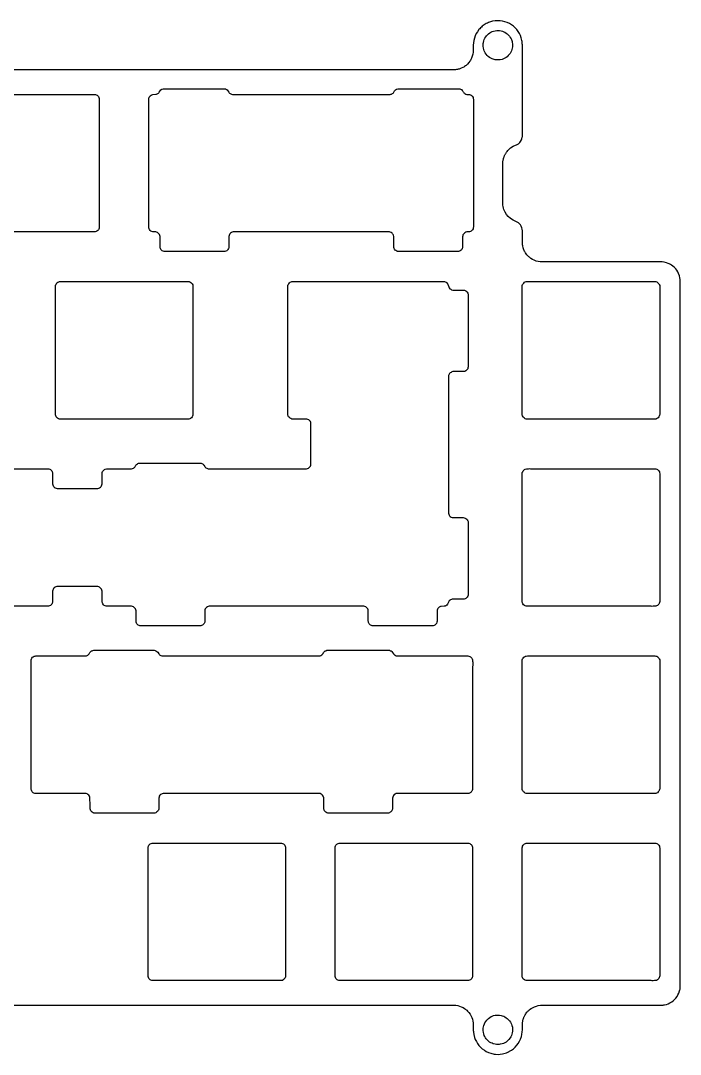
# Model space of a CAD drawing. Extents: x 6 to 353, y 2 to 332.
# Drawn here: x 242.6 to 309.8, y 2.5 to 107.7 of the extents above; entities that cross this region are included whole.
import ezdxf

# ---------------------------------------------------------------- set-up
doc = ezdxf.new("R2010")
doc.units = 0
doc.layers.get('0').update_dxf_attribs({"linetype": 'CONTINUOUS'})

msp = doc.modelspace()

# ---------------------------------------------------------------- linework, layer by layer
for p, q in [((290.48, 107.59), (290.26, 107.51)), ((290.69, 107.64), (290.48, 107.59)), ((290.96, 107.69), (290.69, 107.64)), ((291.22, 107.7), (290.96, 107.69)), ((291.45, 107.69), (291.22, 107.7)), ((291.71, 107.65), (291.45, 107.69)), ((291.94, 107.59), (291.71, 107.65)), ((292.18, 107.51), (291.94, 107.59)), ((292.4, 107.4), (292.18, 107.51)), ((289.01, 106.38), (288.91, 106.15)), ((289.14, 106.58), (289.01, 106.38)), ((289.29, 106.79), (289.14, 106.58)), ((289.83, 107.28), (289.63, 107.13)), ((290.06, 106.15), (290.17, 106.27)), ((290.17, 106.27), (290.27, 106.36)), ((290.27, 106.36), (290.39, 106.45)), ((290.39, 106.45), (290.51, 106.52)), ((290.51, 106.52), (290.65, 106.59)), ((290.65, 106.59), (290.79, 106.64)), ((290.79, 106.64), (290.93, 106.67)), ((290.93, 106.67), (291.11, 106.69)), ((291.11, 106.69), (291.24, 106.7)), ((291.24, 106.7), (291.38, 106.69)), ((291.38, 106.69), (291.56, 106.66)), ((291.56, 106.66), (291.69, 106.62)), ((291.69, 106.62), (291.84, 106.56)), ((291.84, 106.56), (291.93, 106.52)), ((291.93, 106.52), (292.06, 106.44)), ((292.06, 106.44), (292.18, 106.35)), ((292.18, 106.35), (292.3, 106.24)), ((292.99, 106.97), (292.81, 107.13)), ((293.15, 106.79), (292.99, 106.97)), ((293.3, 106.59), (293.15, 106.79)), ((293.42, 106.38), (293.3, 106.59)), ((293.52, 106.18), (293.42, 106.38)), ((288.77, 105.68), (288.73, 105.44)), ((288.83, 105.92), (288.77, 105.68)), ((288.91, 106.15), (288.83, 105.92)), ((289.72, 105.2), (289.73, 105.36)), ((289.73, 105.09), (289.72, 105.2)), ((289.73, 105.36), (289.75, 105.49)), ((289.75, 105.49), (289.79, 105.65)), ((289.79, 105.65), (289.84, 105.78)), ((289.84, 105.78), (289.9, 105.91)), ((289.9, 105.91), (289.98, 106.04)), ((289.98, 106.04), (290.06, 106.15)), ((292.3, 106.24), (292.39, 106.14)), ((292.39, 106.14), (292.49, 105.99)), ((292.49, 105.99), (292.57, 105.85)), ((292.57, 105.85), (292.61, 105.77)), ((292.61, 105.77), (292.67, 105.58)), ((292.67, 105.58), (292.69, 105.49)), ((292.69, 105.49), (292.71, 105.35)), ((292.71, 105.35), (292.72, 105.2)), ((292.72, 105.2), (292.71, 105.05)), ((293.61, 105.94), (293.52, 106.18)), ((293.67, 105.69), (293.61, 105.94)), ((288.68, 104.3), (288.62, 104.08)), ((288.71, 104.5), (288.68, 104.3)), ((289.75, 104.91), (289.73, 105.09)), ((289.78, 104.77), (289.75, 104.91)), ((289.83, 104.64), (289.78, 104.77)), ((289.89, 104.5), (289.83, 104.64)), ((289.94, 104.42), (289.89, 104.5)), ((290.03, 104.28), (289.94, 104.42)), ((290.14, 104.17), (290.03, 104.28)), ((290.25, 104.06), (290.14, 104.17)), ((292.38, 104.25), (292.28, 104.14)), ((292.47, 104.37), (292.38, 104.25)), ((292.54, 104.48), (292.47, 104.37)), ((292.61, 104.63), (292.54, 104.48)), ((292.66, 104.76), (292.61, 104.63)), ((292.69, 104.91), (292.66, 104.76)), ((292.71, 105.05), (292.69, 104.91)), ((288.13, 103.29), (287.99, 103.15)), ((288.27, 103.43), (288.13, 103.29)), ((288.38, 103.58), (288.27, 103.43)), ((288.62, 104.08), (288.55, 103.9)), ((290.38, 103.96), (290.25, 104.06)), ((290.51, 103.88), (290.38, 103.96)), ((290.64, 103.82), (290.51, 103.88)), ((290.75, 103.78), (290.64, 103.82)), ((290.93, 103.73), (290.75, 103.78)), ((291.11, 103.71), (290.93, 103.73)), ((291.18, 103.7), (291.11, 103.71)), ((291.36, 103.71), (291.18, 103.7)), ((291.47, 103.72), (291.36, 103.71)), ((291.65, 103.76), (291.47, 103.72)), ((291.79, 103.81), (291.65, 103.76)), ((291.92, 103.87), (291.79, 103.81)), ((292.05, 103.95), (291.92, 103.87)), ((292.16, 104.03), (292.05, 103.95)), ((292.28, 104.14), (292.16, 104.03)), ((287.48, 102.85), (287.28, 102.78)), ((287.66, 102.93), (287.48, 102.85)), ((250.13, 100.2), (250.24, 100.19)), ((250.24, 100.19), (250.33, 100.16)), ((250.33, 100.16), (250.41, 100.11)), ((250.41, 100.11), (250.48, 100.05)), ((250.48, 100.05), (250.55, 99.98)), ((250.55, 99.98), (250.59, 99.89)), ((255.72, 99.9), (255.77, 99.98)), ((255.77, 99.98), (255.83, 100.06)), ((255.83, 100.06), (255.91, 100.12)), ((255.91, 100.12), (255.99, 100.16)), ((255.99, 100.16), (256.09, 100.19)), ((256.09, 100.19), (256.41, 100.21)), ((256.41, 100.21), (256.47, 100.22)), ((256.47, 100.22), (256.54, 100.25)), ((256.54, 100.25), (256.6, 100.28)), ((256.6, 100.28), (256.67, 100.33)), ((256.67, 100.33), (256.71, 100.37)), ((256.71, 100.37), (256.75, 100.43)), ((256.75, 100.43), (256.83, 100.57)), ((256.83, 100.57), (256.91, 100.65)), ((256.92, 100.66), (257.02, 100.72)), ((257.02, 100.72), (257.13, 100.76)), ((257.13, 100.76), (257.24, 100.78)), ((257.24, 100.78), (263.38, 100.77)), ((263.38, 100.77), (263.48, 100.75)), ((263.48, 100.75), (263.59, 100.7)), ((263.59, 100.7), (263.66, 100.65)), ((263.66, 100.65), (263.74, 100.56)), ((263.74, 100.56), (263.82, 100.42)), ((263.82, 100.42), (263.87, 100.36)), ((263.87, 100.36), (263.91, 100.32)), ((263.91, 100.32), (263.97, 100.28)), ((263.97, 100.28), (264.04, 100.24)), ((264.04, 100.24), (264.11, 100.22)), ((264.11, 100.22), (264.2, 100.2)), ((280.31, 100.21), (280.38, 100.23)), ((280.38, 100.23), (280.43, 100.24)), ((280.43, 100.24), (280.49, 100.28)), ((280.49, 100.28), (280.56, 100.33)), ((280.56, 100.33), (280.6, 100.37)), ((280.6, 100.37), (280.64, 100.43)), ((280.64, 100.43), (280.71, 100.55)), ((280.71, 100.55), (280.8, 100.65)), ((280.8, 100.65), (280.9, 100.72)), ((280.9, 100.72), (281.02, 100.76)), ((281.02, 100.76), (281.13, 100.78)), ((281.13, 100.78), (287.23, 100.78)), ((287.23, 100.78), (287.34, 100.76)), ((287.34, 100.76), (287.43, 100.73)), ((287.43, 100.73), (287.51, 100.68)), ((287.51, 100.68), (287.6, 100.6)), ((287.71, 100.43), (287.76, 100.37)), ((287.76, 100.37), (287.82, 100.31)), ((287.82, 100.31), (287.87, 100.28)), ((287.87, 100.28), (287.95, 100.23)), ((287.95, 100.23), (288.06, 100.2)), ((288.06, 100.2), (288.32, 100.19)), ((288.32, 100.19), (288.43, 100.16)), ((288.43, 100.16), (288.51, 100.11)), ((288.51, 100.11), (288.59, 100.05)), ((288.59, 100.05), (288.65, 99.98)), ((288.65, 99.98), (288.69, 99.89)), ((250.59, 99.89), (250.62, 99.79)), ((250.62, 99.79), (250.63, 99.7)), ((250.63, 99.7), (250.63, 86.68)), ((255.68, 99.7), (255.7, 99.82)), ((255.68, 86.7), (255.68, 99.7)), ((255.7, 99.82), (255.72, 99.9)), ((288.69, 99.89), (288.72, 99.79)), ((288.72, 99.79), (288.73, 99.7)), ((288.73, 99.7), (288.73, 86.68)), ((293.67, 95.68), (293.71, 95.83)), ((292.3, 94.56), (292.51, 94.75)), ((292.51, 94.75), (292.79, 94.92)), ((292.79, 94.92), (293.19, 95.1)), ((293.19, 95.1), (293.33, 95.18)), ((293.33, 95.18), (293.45, 95.29)), ((293.45, 95.29), (293.54, 95.41)), ((293.54, 95.41), (293.63, 95.56)), ((293.63, 95.56), (293.67, 95.68)), ((291.96, 88.22), (291.89, 88.35)), ((292.1, 87.98), (291.96, 88.22)), ((292.28, 87.76), (292.1, 87.98)), ((292.51, 87.56), (292.28, 87.76)), ((292.77, 87.39), (292.51, 87.56)), ((293.18, 87.21), (292.77, 87.39)), ((250.4, 86.28), (250.32, 86.24)), ((250.48, 86.35), (250.4, 86.28)), ((250.55, 86.42), (250.48, 86.35)), ((250.58, 86.49), (250.55, 86.42)), ((250.62, 86.59), (250.58, 86.49)), ((250.63, 86.68), (250.62, 86.59)), ((255.69, 86.61), (255.68, 86.7)), ((255.72, 86.51), (255.69, 86.61)), ((255.75, 86.45), (255.72, 86.51)), ((255.82, 86.35), (255.75, 86.45)), ((255.9, 86.29), (255.82, 86.35)), ((255.99, 86.24), (255.9, 86.29)), ((288.5, 86.28), (288.42, 86.24)), ((288.57, 86.33), (288.5, 86.28)), ((288.63, 86.4), (288.57, 86.33)), ((288.69, 86.5), (288.63, 86.4)), ((288.72, 86.6), (288.69, 86.5)), ((288.73, 86.68), (288.72, 86.6)), ((293.32, 87.12), (293.18, 87.21)), ((293.44, 87.02), (293.32, 87.12)), ((293.52, 86.92), (293.44, 87.02)), ((293.61, 86.77), (293.52, 86.92)), ((293.67, 86.63), (293.61, 86.77)), ((293.71, 86.47), (293.67, 86.63)), ((250.12, 86.2), (237.1, 86.2)), ((250.22, 86.21), (250.12, 86.2)), ((250.32, 86.24), (250.22, 86.21)), ((256.08, 86.21), (255.99, 86.24)), ((256.18, 86.2), (256.08, 86.21)), ((256.38, 86.2), (256.18, 86.2)), ((256.47, 86.18), (256.38, 86.2)), ((256.56, 86.14), (256.47, 86.18)), ((256.65, 86.09), (256.56, 86.14)), ((256.71, 86.02), (256.65, 86.09)), ((256.76, 85.95), (256.71, 86.02)), ((256.81, 85.84), (256.76, 85.95)), ((256.83, 85.75), (256.81, 85.84)), ((256.83, 84.7), (256.83, 85.75)), ((263.85, 85.84), (263.83, 85.73)), ((263.83, 85.73), (263.83, 84.69)), ((263.89, 85.93), (263.85, 85.84)), ((263.94, 86.01), (263.89, 85.93)), ((264.01, 86.09), (263.94, 86.01)), ((264.09, 86.14), (264.01, 86.09)), ((264.17, 86.17), (264.09, 86.14)), ((264.28, 86.2), (264.17, 86.17)), ((280.18, 86.2), (264.28, 86.2)), ((280.26, 86.18), (280.18, 86.2)), ((280.36, 86.14), (280.26, 86.18)), ((280.45, 86.09), (280.36, 86.14)), ((280.51, 86.02), (280.45, 86.09)), ((280.56, 85.95), (280.51, 86.02)), ((280.6, 85.86), (280.56, 85.95)), ((280.63, 85.75), (280.6, 85.86)), ((287.64, 85.8), (287.63, 85.69)), ((287.63, 85.69), (287.63, 84.69)), ((287.67, 85.89), (287.64, 85.8)), ((287.71, 85.97), (287.67, 85.89)), ((287.78, 86.05), (287.71, 85.97)), ((287.85, 86.12), (287.78, 86.05)), ((287.96, 86.17), (287.85, 86.12)), ((288.07, 86.2), (287.96, 86.17)), ((288.32, 86.21), (288.07, 86.2)), ((288.42, 86.24), (288.32, 86.21)), ((256.85, 84.58), (256.83, 84.7)), ((256.87, 84.51), (256.85, 84.58)), ((256.91, 84.42), (256.87, 84.51)), ((256.96, 84.36), (256.91, 84.42)), ((257.05, 84.29), (256.96, 84.36)), ((257.14, 84.24), (257.05, 84.29)), ((257.23, 84.21), (257.14, 84.24)), ((257.33, 84.2), (257.23, 84.21)), ((263.52, 84.24), (263.42, 84.21)), ((263.61, 84.28), (263.52, 84.24)), ((263.68, 84.35), (263.61, 84.28)), ((263.74, 84.42), (263.68, 84.35)), ((263.79, 84.51), (263.74, 84.42)), ((263.82, 84.59), (263.79, 84.51)), ((263.83, 84.69), (263.82, 84.59)), ((280.67, 84.51), (280.64, 84.63)), ((280.7, 84.45), (280.67, 84.51)), ((280.76, 84.36), (280.7, 84.45)), ((280.83, 84.3), (280.76, 84.36)), ((280.93, 84.24), (280.83, 84.3)), ((281.01, 84.22), (280.93, 84.24)), ((281.13, 84.2), (281.01, 84.22)), ((287.31, 84.23), (287.22, 84.21)), ((287.4, 84.28), (287.31, 84.23)), ((287.48, 84.34), (287.4, 84.28)), ((287.54, 84.42), (287.48, 84.34)), ((287.59, 84.51), (287.54, 84.42)), ((287.62, 84.59), (287.59, 84.51)), ((287.63, 84.69), (287.62, 84.59)), ((293.81, 84.57), (293.76, 84.78)), ((293.87, 84.39), (293.81, 84.57)), ((294.17, 83.88), (294.04, 84.07)), ((294.3, 83.74), (294.17, 83.88)), ((294.75, 83.4), (294.58, 83.51)), ((294.93, 83.32), (294.75, 83.4)), ((295.12, 83.24), (294.93, 83.32)), ((295.33, 83.19), (295.12, 83.24)), ((295.52, 83.16), (295.33, 83.19)), ((308.17, 83.12), (307.95, 83.14)), ((308.38, 83.07), (308.17, 83.12)), ((308.57, 83), (308.38, 83.07)), ((309.05, 82.71), (308.89, 82.83)), ((309.21, 82.57), (309.05, 82.71)), ((309.33, 82.44), (309.21, 82.57)), ((309.44, 82.3), (309.33, 82.44)), ((309.54, 82.13), (309.44, 82.3)), ((309.63, 81.96), (309.54, 82.13)), ((246.27, 80.93), (246.33, 81.01)), ((246.33, 81.01), (246.42, 81.08)), ((246.42, 81.08), (246.51, 81.12)), ((246.51, 81.12), (246.59, 81.14)), ((259.69, 81.15), (259.78, 81.14)), ((259.78, 81.14), (259.87, 81.11)), ((259.87, 81.11), (259.96, 81.06)), ((259.96, 81.06), (260.04, 80.99)), ((269.93, 80.93), (269.99, 81.01)), ((269.99, 81.01), (270.07, 81.07)), ((270.07, 81.07), (270.17, 81.12)), ((270.17, 81.12), (270.25, 81.14)), ((285.72, 81.15), (285.79, 81.14)), ((285.79, 81.14), (285.87, 81.12)), ((285.87, 81.12), (285.95, 81.08)), ((285.95, 81.08), (286.03, 81.02)), ((286.03, 81.02), (286.1, 80.93)), ((293.85, 81), (293.93, 81.07)), ((293.93, 81.07), (294.01, 81.11)), ((294.01, 81.11), (294.11, 81.14)), ((307.21, 81.15), (307.3, 81.14)), ((307.3, 81.14), (307.4, 81.11)), ((307.4, 81.11), (307.49, 81.06)), ((307.49, 81.06), (307.56, 81)), ((309.71, 81.74), (309.63, 81.96)), ((309.76, 81.54), (309.71, 81.74)), ((309.79, 81.35), (309.76, 81.54)), ((246.18, 80.65), (246.19, 80.75)), ((246.19, 80.75), (246.22, 80.84)), ((246.22, 80.84), (246.27, 80.93)), ((260.04, 80.99), (260.1, 80.92)), ((260.1, 80.92), (260.15, 80.82)), ((260.15, 80.82), (260.17, 80.74)), ((269.84, 80.65), (269.85, 80.75)), ((269.85, 80.75), (269.88, 80.84)), ((269.88, 80.84), (269.93, 80.93)), ((286.1, 80.93), (286.14, 80.88)), ((286.14, 80.88), (286.17, 80.79)), ((286.17, 80.79), (286.22, 80.61)), ((286.22, 80.61), (286.27, 80.51)), ((286.27, 80.51), (286.34, 80.42)), ((286.34, 80.42), (286.42, 80.36)), ((286.42, 80.36), (286.51, 80.31)), ((286.51, 80.31), (286.63, 80.28)), ((286.63, 80.28), (287.69, 80.28)), ((287.69, 80.28), (287.81, 80.27)), ((287.81, 80.27), (287.89, 80.24)), ((287.89, 80.24), (287.97, 80.2)), ((287.97, 80.2), (288.05, 80.13)), ((288.05, 80.13), (288.11, 80.06)), ((288.11, 80.06), (288.16, 79.97)), ((288.16, 79.97), (288.19, 79.87)), ((293.7, 80.65), (293.71, 80.75)), ((293.71, 80.75), (293.74, 80.84)), ((293.74, 80.84), (293.79, 80.93)), ((293.79, 80.93), (293.85, 81)), ((307.56, 81), (307.62, 80.92)), ((307.62, 80.92), (307.66, 80.84)), ((307.66, 80.84), (307.7, 80.74)), ((288.19, 79.87), (288.19, 79.78)), ((288.19, 79.78), (288.19, 72.48)), ((286.21, 71.6), (286.19, 71.48)), ((286.25, 71.71), (286.21, 71.6)), ((286.29, 71.78), (286.25, 71.71)), ((286.37, 71.86), (286.29, 71.78)), ((286.45, 71.91), (286.37, 71.86)), ((286.55, 71.96), (286.45, 71.91)), ((286.64, 71.98), (286.55, 71.96)), ((287.86, 72.01), (287.78, 71.99)), ((287.97, 72.06), (287.86, 72.01)), ((288.04, 72.12), (287.97, 72.06)), ((288.1, 72.19), (288.04, 72.12)), ((288.15, 72.28), (288.1, 72.19)), ((288.18, 72.38), (288.15, 72.28)), ((288.19, 72.48), (288.18, 72.38)), ((286.19, 71.48), (286.2, 57.57)), ((246.22, 67.47), (246.19, 67.57)), ((246.26, 67.38), (246.22, 67.47)), ((246.32, 67.3), (246.26, 67.38)), ((260.09, 67.37), (260.02, 67.29)), ((260.13, 67.44), (260.09, 67.37)), ((260.17, 67.55), (260.13, 67.44)), ((260.18, 67.63), (260.17, 67.55)), ((269.88, 67.47), (269.85, 67.56)), ((269.92, 67.38), (269.88, 67.47)), ((269.99, 67.3), (269.92, 67.38)), ((293.74, 67.47), (293.71, 67.57)), ((293.79, 67.37), (293.74, 67.47)), ((293.84, 67.31), (293.79, 67.37)), ((307.61, 67.37), (307.55, 67.29)), ((307.66, 67.44), (307.61, 67.37)), ((307.69, 67.55), (307.66, 67.44)), ((307.7, 67.63), (307.69, 67.55)), ((246.38, 67.25), (246.32, 67.3)), ((246.49, 67.19), (246.38, 67.25)), ((246.58, 67.16), (246.49, 67.19)), ((246.68, 67.15), (246.58, 67.16)), ((259.87, 67.19), (259.77, 67.16)), ((259.94, 67.22), (259.87, 67.19)), ((260.02, 67.29), (259.94, 67.22)), ((270.06, 67.24), (269.99, 67.3)), ((270.13, 67.2), (270.06, 67.24)), ((270.23, 67.16), (270.13, 67.2)), ((270.34, 67.15), (270.23, 67.16)), ((271.69, 67.15), (270.34, 67.15)), ((271.78, 67.14), (271.69, 67.15)), ((271.88, 67.11), (271.78, 67.14)), ((271.99, 67.06), (271.88, 67.11)), ((272.07, 66.98), (271.99, 67.06)), ((272.14, 66.89), (272.07, 66.98)), ((272.17, 66.79), (272.14, 66.89)), ((272.19, 66.7), (272.17, 66.79)), ((272.19, 62.56), (272.19, 66.7)), ((293.92, 67.24), (293.84, 67.31)), ((294, 67.19), (293.92, 67.24)), ((294.1, 67.16), (294, 67.19)), ((294.19, 67.15), (294.1, 67.16)), ((307.37, 67.18), (307.29, 67.16)), ((307.47, 67.23), (307.37, 67.18)), ((307.55, 67.29), (307.47, 67.23)), ((245.39, 62.1), (245.5, 62.08)), ((245.5, 62.08), (245.59, 62.05)), ((251.25, 62.06), (251.36, 62.09)), ((251.36, 62.09), (251.43, 62.1)), ((251.43, 62.1), (253.92, 62.1)), ((253.92, 62.1), (254.02, 62.12)), ((254.02, 62.12), (254.11, 62.16)), ((254.11, 62.16), (254.16, 62.19)), ((254.16, 62.19), (254.21, 62.22)), ((254.21, 62.22), (254.26, 62.27)), ((254.26, 62.27), (254.3, 62.33)), ((254.3, 62.33), (254.37, 62.45)), ((254.37, 62.45), (254.44, 62.54)), ((254.44, 62.54), (254.52, 62.6)), ((254.52, 62.6), (254.58, 62.63)), ((254.58, 62.63), (254.64, 62.66)), ((254.64, 62.66), (254.74, 62.67)), ((254.74, 62.67), (260.93, 62.67)), ((260.93, 62.67), (261.02, 62.66)), ((261.02, 62.66), (261.09, 62.63)), ((261.09, 62.63), (261.15, 62.6)), ((261.15, 62.6), (261.21, 62.55)), ((261.21, 62.55), (261.26, 62.5)), ((261.26, 62.5), (261.3, 62.45)), ((261.3, 62.45), (261.38, 62.31)), ((261.38, 62.31), (261.43, 62.25)), ((261.43, 62.25), (261.49, 62.2)), ((261.49, 62.2), (261.59, 62.14)), ((261.59, 62.14), (261.65, 62.12)), ((261.65, 62.12), (261.74, 62.1)), ((261.74, 62.1), (271.75, 62.1)), ((271.75, 62.1), (271.84, 62.12)), ((271.84, 62.12), (271.94, 62.17)), ((271.94, 62.17), (272.02, 62.22)), ((272.02, 62.22), (272.08, 62.29)), ((272.08, 62.29), (272.14, 62.36)), ((272.14, 62.36), (272.17, 62.46)), ((272.17, 62.46), (272.19, 62.56)), ((294.01, 62.06), (294.13, 62.09)), ((307.21, 62.1), (307.3, 62.09)), ((307.3, 62.09), (307.41, 62.05)), ((245.59, 62.05), (245.66, 62.01)), ((245.66, 62.01), (245.73, 61.95)), ((245.73, 61.95), (245.8, 61.87)), ((245.8, 61.87), (245.85, 61.77)), ((245.85, 61.77), (245.87, 61.7)), ((250.93, 61.64), (250.94, 61.7)), ((250.93, 60.56), (250.93, 61.64)), ((250.94, 61.7), (250.98, 61.81)), ((250.98, 61.81), (251.03, 61.9)), ((251.03, 61.9), (251.1, 61.97)), ((251.1, 61.97), (251.16, 62.02)), ((251.16, 62.02), (251.25, 62.06)), ((293.7, 61.6), (293.71, 61.7)), ((293.7, 48.6), (293.7, 61.6)), ((293.71, 61.7), (293.75, 61.8)), ((293.75, 61.8), (293.79, 61.88)), ((293.79, 61.88), (293.87, 61.97)), ((293.87, 61.97), (293.93, 62.02)), ((293.93, 62.02), (294.01, 62.06)), ((307.41, 62.05), (307.49, 62.01)), ((307.49, 62.01), (307.56, 61.95)), ((307.56, 61.95), (307.62, 61.87)), ((307.62, 61.87), (307.67, 61.77)), ((307.67, 61.77), (307.69, 61.7)), ((307.69, 61.7), (307.7, 61.59)), ((307.7, 61.59), (307.7, 48.58)), ((245.88, 60.55), (245.9, 60.45)), ((245.9, 60.45), (245.94, 60.36)), ((245.94, 60.36), (246, 60.28)), ((246, 60.28), (246.06, 60.21)), ((246.06, 60.21), (246.14, 60.16)), ((246.14, 60.16), (246.24, 60.12)), ((246.24, 60.12), (246.34, 60.1)), ((246.34, 60.1), (250.48, 60.1)), ((250.48, 60.1), (250.58, 60.12)), ((250.58, 60.12), (250.67, 60.16)), ((250.67, 60.16), (250.75, 60.22)), ((250.75, 60.22), (250.82, 60.28)), ((250.82, 60.28), (250.87, 60.37)), ((250.87, 60.37), (250.91, 60.46)), ((250.91, 60.46), (250.93, 60.56)), ((286.2, 57.57), (286.22, 57.48)), ((286.22, 57.48), (286.25, 57.38)), ((286.25, 57.38), (286.31, 57.3)), ((286.31, 57.3), (286.38, 57.23)), ((286.38, 57.23), (286.46, 57.18)), ((286.46, 57.18), (286.56, 57.14)), ((286.56, 57.14), (286.69, 57.12)), ((286.69, 57.12), (287.69, 57.12)), ((287.69, 57.12), (287.8, 57.11)), ((287.8, 57.11), (287.89, 57.08)), ((287.89, 57.08), (287.97, 57.04)), ((287.97, 57.04), (288.06, 56.96)), ((288.06, 56.96), (288.11, 56.9)), ((288.11, 56.9), (288.16, 56.8)), ((288.16, 56.8), (288.19, 56.72)), ((245.9, 49.74), (245.88, 49.65)), ((245.88, 49.65), (245.88, 48.58)), ((245.93, 49.82), (245.9, 49.74)), ((245.98, 49.9), (245.93, 49.82)), ((246.06, 49.98), (245.98, 49.9)), ((246.15, 50.04), (246.06, 49.98)), ((246.23, 50.08), (246.15, 50.04)), ((246.33, 50.1), (246.23, 50.08)), ((250.48, 50.1), (246.33, 50.1)), ((250.58, 50.08), (250.48, 50.1)), ((250.65, 50.05), (250.58, 50.08)), ((250.74, 49.99), (250.65, 50.05)), ((250.81, 49.92), (250.74, 49.99)), ((250.87, 49.84), (250.81, 49.92)), ((250.91, 49.74), (250.87, 49.84)), ((250.93, 49.65), (250.91, 49.74)), ((250.93, 48.6), (250.93, 49.65)), ((245.84, 48.41), (245.79, 48.31)), ((245.87, 48.49), (245.84, 48.41)), ((245.88, 48.58), (245.87, 48.49)), ((250.94, 48.51), (250.93, 48.6)), ((250.96, 48.44), (250.94, 48.51)), ((251.01, 48.34), (250.96, 48.44)), ((286.2, 48.53), (286.14, 48.38)), ((286.24, 48.6), (286.2, 48.53)), ((286.28, 48.65), (286.24, 48.6)), ((286.35, 48.72), (286.28, 48.65)), ((286.41, 48.76), (286.35, 48.72)), ((286.49, 48.79), (286.41, 48.76)), ((286.57, 48.81), (286.49, 48.79)), ((287.88, 48.86), (287.78, 48.83)), ((287.97, 48.9), (287.88, 48.86)), ((288.04, 48.96), (287.97, 48.9)), ((288.1, 49.03), (288.04, 48.96)), ((288.16, 49.13), (288.1, 49.03)), ((288.19, 49.22), (288.16, 49.13)), ((288.19, 49.32), (288.19, 49.22)), ((293.71, 48.51), (293.7, 48.6)), ((293.73, 48.44), (293.71, 48.51)), ((293.78, 48.34), (293.73, 48.44)), ((307.69, 48.5), (307.65, 48.39)), ((307.7, 48.58), (307.69, 48.5)), ((245.38, 48.1), (232.36, 48.1)), ((245.47, 48.11), (245.38, 48.1)), ((245.57, 48.14), (245.47, 48.11)), ((245.66, 48.18), (245.57, 48.14)), ((245.73, 48.24), (245.66, 48.18)), ((245.79, 48.31), (245.73, 48.24)), ((251.06, 48.26), (251.01, 48.34)), ((251.15, 48.19), (251.06, 48.26)), ((251.24, 48.14), (251.15, 48.19)), ((251.33, 48.11), (251.24, 48.14)), ((251.41, 48.1), (251.33, 48.11)), ((253.93, 48.1), (251.41, 48.1)), ((254.02, 48.08), (253.93, 48.1)), ((254.11, 48.04), (254.02, 48.08)), ((254.19, 47.99), (254.11, 48.04)), ((254.27, 47.92), (254.19, 47.99)), ((254.32, 47.84), (254.27, 47.92)), ((254.36, 47.75), (254.32, 47.84)), ((254.38, 47.65), (254.36, 47.75)), ((261.4, 47.73), (261.38, 47.63)), ((261.38, 47.63), (261.38, 46.59)), ((261.43, 47.83), (261.4, 47.73)), ((261.49, 47.91), (261.43, 47.83)), ((261.56, 47.98), (261.49, 47.91)), ((261.64, 48.04), (261.56, 47.98)), ((261.72, 48.07), (261.64, 48.04)), ((261.83, 48.1), (261.72, 48.07)), ((277.57, 48.1), (261.83, 48.1)), ((277.67, 48.08), (277.57, 48.1)), ((277.77, 48.04), (277.67, 48.08)), ((277.85, 47.99), (277.77, 48.04)), ((277.92, 47.92), (277.85, 47.99)), ((277.97, 47.84), (277.92, 47.92)), ((278.01, 47.75), (277.97, 47.84)), ((278.03, 47.65), (278.01, 47.75)), ((278.03, 46.6), (278.03, 47.65)), ((285.04, 47.69), (285.03, 47.59)), ((285.03, 47.59), (285.03, 46.59)), ((285.07, 47.79), (285.04, 47.69)), ((285.11, 47.87), (285.07, 47.79)), ((285.18, 47.95), (285.11, 47.87)), ((285.26, 48.02), (285.18, 47.95)), ((285.37, 48.07), (285.26, 48.02)), ((285.46, 48.09), (285.37, 48.07)), ((285.77, 48.11), (285.46, 48.09)), ((285.84, 48.12), (285.77, 48.11)), ((285.93, 48.16), (285.84, 48.12)), ((286.02, 48.23), (285.93, 48.16)), ((286.1, 48.31), (286.02, 48.23)), ((286.14, 48.38), (286.1, 48.31)), ((293.84, 48.26), (293.78, 48.34)), ((293.92, 48.19), (293.84, 48.26)), ((293.99, 48.15), (293.92, 48.19)), ((294.1, 48.11), (293.99, 48.15)), ((294.19, 48.1), (294.1, 48.11)), ((307.37, 48.13), (307.29, 48.11)), ((307.48, 48.18), (307.37, 48.13)), ((307.55, 48.25), (307.48, 48.18)), ((307.61, 48.31), (307.55, 48.25)), ((307.65, 48.39), (307.61, 48.31)), ((254.43, 46.38), (254.39, 46.5)), ((254.46, 46.32), (254.43, 46.38)), ((254.52, 46.25), (254.46, 46.32)), ((261.29, 46.32), (261.23, 46.24)), ((261.32, 46.36), (261.29, 46.32)), ((261.37, 46.5), (261.32, 46.36)), ((261.38, 46.59), (261.37, 46.5)), ((278.04, 46.51), (278.03, 46.6)), ((278.06, 46.45), (278.04, 46.51)), ((278.11, 46.33), (278.06, 46.45)), ((278.16, 46.27), (278.11, 46.33)), ((284.93, 46.3), (284.87, 46.24)), ((284.97, 46.36), (284.93, 46.3)), ((285.02, 46.5), (284.97, 46.36)), ((285.03, 46.59), (285.02, 46.5)), ((254.6, 46.19), (254.52, 46.25)), ((254.69, 46.14), (254.6, 46.19)), ((254.78, 46.11), (254.69, 46.14)), ((254.87, 46.1), (254.78, 46.11)), ((260.88, 46.1), (254.87, 46.1)), ((260.97, 46.11), (260.88, 46.1)), ((261.06, 46.14), (260.97, 46.11)), ((261.14, 46.18), (261.06, 46.14)), ((261.23, 46.24), (261.14, 46.18)), ((278.25, 46.19), (278.16, 46.27)), ((278.34, 46.14), (278.25, 46.19)), ((278.42, 46.11), (278.34, 46.14)), ((278.51, 46.1), (278.42, 46.11)), ((284.72, 46.14), (284.62, 46.11)), ((284.81, 46.19), (284.72, 46.14)), ((284.87, 46.24), (284.81, 46.19)), ((249.41, 43.1), (249.48, 43.14)), ((249.48, 43.14), (249.53, 43.18)), ((249.53, 43.18), (249.6, 43.26)), ((249.6, 43.26), (249.68, 43.4)), ((249.68, 43.4), (249.74, 43.47)), ((249.74, 43.47), (249.83, 43.55)), ((249.83, 43.55), (249.9, 43.58)), ((249.9, 43.58), (249.97, 43.61)), ((249.97, 43.61), (250.09, 43.62)), ((250.09, 43.62), (256.21, 43.62)), ((256.21, 43.62), (256.33, 43.61)), ((256.33, 43.61), (256.4, 43.58)), ((256.4, 43.58), (256.51, 43.51)), ((256.51, 43.51), (256.59, 43.43)), ((256.59, 43.43), (256.69, 43.26)), ((256.69, 43.26), (256.73, 43.21)), ((256.73, 43.21), (256.77, 43.17)), ((256.77, 43.17), (256.84, 43.12)), ((273.21, 43.1), (273.3, 43.15)), ((273.3, 43.15), (273.37, 43.22)), ((273.37, 43.22), (273.43, 43.3)), ((273.43, 43.3), (273.48, 43.4)), ((273.48, 43.4), (273.53, 43.46)), ((273.53, 43.46), (273.58, 43.51)), ((273.58, 43.51), (273.64, 43.55)), ((273.64, 43.55), (273.7, 43.58)), ((280.09, 43.63), (280.18, 43.62)), ((280.18, 43.62), (280.29, 43.58)), ((280.29, 43.58), (280.36, 43.55)), ((280.36, 43.55), (280.43, 43.49)), ((280.43, 43.49), (280.51, 43.4)), ((280.51, 43.4), (280.58, 43.27)), ((280.58, 43.27), (280.62, 43.22)), ((280.62, 43.22), (280.68, 43.17)), ((280.68, 43.17), (280.77, 43.11)), ((243.69, 42.58), (243.7, 42.65)), ((243.69, 29.55), (243.69, 42.58)), ((243.7, 42.65), (243.73, 42.75)), ((243.73, 42.75), (243.77, 42.83)), ((243.77, 42.83), (243.85, 42.92)), ((243.85, 42.92), (243.91, 42.97)), ((243.91, 42.97), (244, 43.01)), ((244, 43.01), (244.1, 43.04)), ((244.1, 43.04), (244.19, 43.05)), ((244.19, 43.05), (249.25, 43.05)), ((249.25, 43.05), (249.35, 43.07)), ((249.35, 43.07), (249.41, 43.1)), ((256.84, 43.12), (256.92, 43.09)), ((256.92, 43.09), (256.99, 43.06)), ((256.99, 43.06), (257.1, 43.05)), ((257.1, 43.05), (273.05, 43.05)), ((273.05, 43.05), (273.14, 43.07)), ((273.14, 43.07), (273.21, 43.1)), ((280.77, 43.11), (280.86, 43.07)), ((280.86, 43.07), (280.96, 43.05)), ((280.96, 43.05), (288.16, 43.05)), ((288.16, 43.05), (288.27, 43.03)), ((288.27, 43.03), (288.37, 43)), ((288.37, 43), (288.43, 42.96)), ((288.43, 42.96), (288.51, 42.9)), ((288.51, 42.9), (288.57, 42.83)), ((288.57, 42.83), (288.61, 42.74)), ((288.61, 42.74), (288.64, 42.64)), ((293.7, 29.55), (293.71, 42.58)), ((293.71, 42.65), (293.74, 42.74)), ((293.71, 42.58), (293.71, 42.65)), ((293.74, 42.74), (293.79, 42.83)), ((293.79, 42.83), (293.86, 42.91)), ((293.86, 42.91), (293.93, 42.97)), ((293.93, 42.97), (294.02, 43.01)), ((294.02, 43.01), (294.11, 43.04)), ((307.21, 43.05), (307.3, 43.04)), ((307.3, 43.04), (307.4, 43.01)), ((307.4, 43.01), (307.5, 42.95)), ((307.5, 42.95), (307.56, 42.9)), ((307.56, 42.9), (307.62, 42.83)), ((307.62, 42.83), (307.66, 42.74)), ((307.66, 42.74), (307.7, 42.64)), ((243.7, 29.46), (243.69, 29.55)), ((243.72, 29.38), (243.7, 29.46)), ((288.65, 29.53), (288.64, 29.44)), ((293.71, 29.46), (293.7, 29.55)), ((293.74, 29.36), (293.71, 29.46)), ((307.7, 29.53), (307.69, 29.44)), ((243.77, 29.28), (243.72, 29.38)), ((243.82, 29.21), (243.77, 29.28)), ((243.91, 29.13), (243.82, 29.21)), ((243.99, 29.09), (243.91, 29.13)), ((244.08, 29.06), (243.99, 29.09)), ((244.16, 29.05), (244.08, 29.06)), ((249.39, 29.01), (249.29, 29.04)), ((249.48, 28.96), (249.39, 29.01)), ((249.57, 28.88), (249.48, 28.96)), ((249.64, 28.79), (249.57, 28.88)), ((249.67, 28.7), (249.64, 28.79)), ((249.69, 28.6), (249.67, 28.7)), ((256.72, 28.69), (256.7, 28.58)), ((256.7, 28.58), (256.7, 27.54)), ((256.75, 28.77), (256.72, 28.69)), ((256.81, 28.87), (256.75, 28.77)), ((256.88, 28.93), (256.81, 28.87)), ((256.96, 28.99), (256.88, 28.93)), ((257.04, 29.02), (256.96, 28.99)), ((257.15, 29.05), (257.04, 29.02)), ((273.01, 29.05), (257.15, 29.05)), ((273.13, 29.03), (273.01, 29.05)), ((273.23, 28.99), (273.13, 29.03)), ((273.31, 28.94), (273.23, 28.99)), ((273.38, 28.87), (273.31, 28.94)), ((273.43, 28.79), (273.38, 28.87)), ((273.47, 28.7), (273.43, 28.79)), ((273.49, 28.6), (273.47, 28.7)), ((280.52, 28.69), (280.5, 28.58)), ((280.5, 28.58), (280.5, 27.54)), ((280.55, 28.78), (280.52, 28.69)), ((280.6, 28.85), (280.55, 28.78)), ((280.67, 28.93), (280.6, 28.85)), ((280.76, 28.99), (280.67, 28.93)), ((280.85, 29.03), (280.76, 28.99)), ((280.94, 29.05), (280.85, 29.03)), ((288.35, 29.09), (288.25, 29.06)), ((288.46, 29.16), (288.35, 29.09)), ((288.51, 29.2), (288.46, 29.16)), ((288.57, 29.27), (288.51, 29.2)), ((288.61, 29.35), (288.57, 29.27)), ((288.64, 29.44), (288.61, 29.35)), ((293.79, 29.27), (293.74, 29.36)), ((293.84, 29.21), (293.79, 29.27)), ((293.92, 29.14), (293.84, 29.21)), ((294, 29.09), (293.92, 29.14)), ((294.11, 29.06), (294, 29.09)), ((294.18, 29.05), (294.11, 29.06)), ((307.2, 29.05), (294.18, 29.05)), ((307.3, 29.06), (307.2, 29.05)), ((307.37, 29.08), (307.3, 29.06)), ((307.48, 29.13), (307.37, 29.08)), ((307.56, 29.2), (307.48, 29.13)), ((307.62, 29.27), (307.56, 29.2)), ((307.66, 29.36), (307.62, 29.27)), ((307.69, 29.44), (307.66, 29.36)), ((249.7, 27.47), (249.7, 27.55)), ((249.73, 27.38), (249.7, 27.47)), ((249.78, 27.28), (249.73, 27.38)), ((256.66, 27.35), (256.61, 27.27)), ((256.69, 27.45), (256.66, 27.35)), ((256.7, 27.54), (256.69, 27.45)), ((273.53, 27.38), (273.5, 27.46)), ((273.58, 27.28), (273.53, 27.38)), ((280.49, 27.45), (280.44, 27.33)), ((280.5, 27.54), (280.49, 27.45)), ((249.84, 27.2), (249.78, 27.28)), ((249.91, 27.14), (249.84, 27.2)), ((250.01, 27.09), (249.91, 27.14)), ((250.1, 27.06), (250.01, 27.09)), ((250.2, 27.05), (250.1, 27.06)), ((256.19, 27.05), (250.2, 27.05)), ((256.29, 27.06), (256.19, 27.05)), ((256.38, 27.09), (256.29, 27.06)), ((256.47, 27.13), (256.38, 27.09)), ((256.55, 27.2), (256.47, 27.13)), ((256.61, 27.27), (256.55, 27.2)), ((273.64, 27.2), (273.58, 27.28)), ((273.71, 27.14), (273.64, 27.2)), ((273.8, 27.09), (273.71, 27.14)), ((273.9, 27.06), (273.8, 27.09)), ((274, 27.05), (273.9, 27.06)), ((280.18, 27.09), (280.09, 27.06)), ((280.27, 27.13), (280.18, 27.09)), ((280.33, 27.18), (280.27, 27.13)), ((280.41, 27.27), (280.33, 27.18)), ((280.44, 27.33), (280.41, 27.27)), ((255.6, 23.51), (255.62, 23.61)), ((255.6, 10.5), (255.6, 23.51)), ((255.62, 23.61), (255.64, 23.7)), ((255.64, 23.7), (255.69, 23.78)), ((255.69, 23.78), (255.75, 23.85)), ((255.75, 23.85), (255.83, 23.92)), ((255.83, 23.92), (255.92, 23.97)), ((255.92, 23.97), (256.02, 23.99)), ((269.13, 24), (269.2, 23.99)), ((269.2, 23.99), (269.3, 23.96)), ((269.3, 23.96), (269.38, 23.91)), ((269.38, 23.91), (269.46, 23.85)), ((269.46, 23.85), (269.52, 23.78)), ((269.52, 23.78), (269.57, 23.69)), ((269.57, 23.69), (269.59, 23.58)), ((269.59, 23.58), (269.6, 23.5)), ((269.6, 23.5), (269.6, 10.48)), ((274.65, 23.5), (274.67, 23.62)), ((274.65, 10.5), (274.65, 23.5)), ((274.67, 23.62), (274.7, 23.71)), ((274.7, 23.71), (274.74, 23.79)), ((274.74, 23.79), (274.83, 23.88)), ((274.83, 23.88), (274.88, 23.92)), ((274.88, 23.92), (274.97, 23.97)), ((274.97, 23.97), (275.06, 23.99)), ((288.15, 24), (288.25, 23.99)), ((288.25, 23.99), (288.37, 23.95)), ((288.37, 23.95), (288.45, 23.9)), ((288.45, 23.9), (288.51, 23.85)), ((288.51, 23.85), (288.57, 23.78)), ((288.57, 23.78), (288.62, 23.69)), ((288.62, 23.69), (288.64, 23.58)), ((288.64, 23.58), (288.65, 23.5)), ((288.65, 23.5), (288.65, 10.48)), ((293.7, 10.5), (293.71, 23.53)), ((293.71, 23.53), (293.72, 23.62)), ((293.72, 23.62), (293.74, 23.7)), ((293.74, 23.7), (293.79, 23.78)), ((293.79, 23.78), (293.86, 23.86)), ((293.86, 23.86), (293.92, 23.91)), ((293.92, 23.91), (294.02, 23.97)), ((294.02, 23.97), (294.12, 23.99)), ((307.23, 24), (307.3, 23.99)), ((307.3, 23.99), (307.4, 23.96)), ((307.4, 23.96), (307.48, 23.91)), ((307.48, 23.91), (307.56, 23.85)), ((307.56, 23.85), (307.62, 23.78)), ((307.62, 23.78), (307.67, 23.69)), ((307.67, 23.69), (307.69, 23.58)), ((307.69, 23.58), (307.7, 23.5)), ((307.7, 23.5), (307.7, 10.48)), ((255.61, 10.43), (255.6, 10.5)), ((255.64, 10.31), (255.61, 10.43)), ((255.68, 10.23), (255.64, 10.31)), ((255.75, 10.15), (255.68, 10.23)), ((255.83, 10.08), (255.75, 10.15)), ((255.89, 10.05), (255.83, 10.08)), ((255.99, 10.01), (255.89, 10.05)), ((256.1, 10), (255.99, 10.01)), ((269.1, 10), (256.1, 10)), ((269.19, 10.01), (269.1, 10)), ((269.28, 10.03), (269.19, 10.01)), ((269.36, 10.08), (269.28, 10.03)), ((269.45, 10.14), (269.36, 10.08)), ((269.51, 10.22), (269.45, 10.14)), ((269.56, 10.3), (269.51, 10.22)), ((269.59, 10.38), (269.56, 10.3)), ((269.6, 10.48), (269.59, 10.38)), ((274.66, 10.43), (274.65, 10.5)), ((274.69, 10.32), (274.66, 10.43)), ((274.73, 10.23), (274.69, 10.32)), ((274.8, 10.15), (274.73, 10.23)), ((274.87, 10.09), (274.8, 10.15)), ((274.94, 10.05), (274.87, 10.09)), ((275.04, 10.01), (274.94, 10.05)), ((275.15, 10), (275.04, 10.01)), ((288.34, 10.04), (288.24, 10.01)), ((288.43, 10.08), (288.34, 10.04)), ((288.5, 10.14), (288.43, 10.08)), ((288.56, 10.21), (288.5, 10.14)), ((288.61, 10.31), (288.56, 10.21)), ((288.64, 10.4), (288.61, 10.31)), ((288.65, 10.48), (288.64, 10.4)), ((293.71, 10.4), (293.7, 10.5)), ((293.74, 10.31), (293.71, 10.4)), ((293.78, 10.23), (293.74, 10.31)), ((293.84, 10.16), (293.78, 10.23)), ((293.92, 10.09), (293.84, 10.16)), ((293.99, 10.05), (293.92, 10.09)), ((294.1, 10.01), (293.99, 10.05)), ((294.17, 10), (294.1, 10.01)), ((307.37, 10.03), (307.29, 10.01)), ((307.48, 10.08), (307.37, 10.03)), ((307.55, 10.14), (307.48, 10.08)), ((307.61, 10.21), (307.55, 10.14)), ((307.66, 10.31), (307.61, 10.21)), ((307.69, 10.4), (307.66, 10.31)), ((307.7, 10.48), (307.69, 10.4)), ((309.47, 8.39), (309.56, 8.56)), ((309.56, 8.56), (309.65, 8.73)), ((309.65, 8.73), (309.73, 8.97)), ((286.93, 7.49), (287.13, 7.46)), ((287.13, 7.46), (287.32, 7.41)), ((287.32, 7.41), (287.49, 7.34)), ((294.96, 7.35), (295.14, 7.41)), ((295.14, 7.41), (295.33, 7.46)), ((295.33, 7.46), (295.56, 7.49)), ((308.19, 7.54), (308.38, 7.58)), ((308.38, 7.58), (308.57, 7.65)), ((308.57, 7.65), (308.74, 7.74)), ((308.74, 7.74), (308.93, 7.85)), ((308.93, 7.85), (309.07, 7.96)), ((309.35, 8.23), (309.47, 8.39)), ((287.49, 7.34), (287.68, 7.25)), ((287.68, 7.25), (287.83, 7.16)), ((288.14, 6.91), (288.27, 6.76)), ((288.27, 6.76), (288.39, 6.6)), ((288.39, 6.6), (288.48, 6.44)), ((288.48, 6.44), (288.57, 6.25)), ((290.39, 6.25), (290.54, 6.34)), ((290.54, 6.34), (290.65, 6.39)), ((290.65, 6.39), (290.79, 6.44)), ((290.79, 6.44), (290.93, 6.47)), ((290.93, 6.47), (291.11, 6.49)), ((291.11, 6.49), (291.22, 6.5)), ((291.22, 6.5), (291.38, 6.49)), ((291.38, 6.49), (291.56, 6.46)), ((291.56, 6.46), (291.66, 6.43)), ((291.66, 6.43), (291.82, 6.37)), ((291.82, 6.37), (291.93, 6.32)), ((291.93, 6.32), (292.08, 6.23)), ((294.45, 7.05), (294.61, 7.16)), ((294.61, 7.16), (294.8, 7.27)), ((294.8, 7.27), (294.96, 7.35)), ((288.57, 6.25), (288.64, 6.07)), ((288.64, 6.07), (288.68, 5.87)), ((288.68, 5.87), (288.71, 5.69)), ((289.73, 5.18), (289.75, 5.31)), ((289.75, 5.31), (289.79, 5.44)), ((289.79, 5.44), (289.86, 5.62)), ((289.86, 5.62), (289.9, 5.71)), ((289.9, 5.71), (289.98, 5.85)), ((289.98, 5.85), (290.09, 5.98)), ((290.09, 5.98), (290.16, 6.06)), ((290.16, 6.06), (290.27, 6.16)), ((290.27, 6.16), (290.39, 6.25)), ((292.08, 6.23), (292.18, 6.15)), ((292.18, 6.15), (292.28, 6.06)), ((292.28, 6.06), (292.4, 5.92)), ((292.4, 5.92), (292.5, 5.79)), ((292.5, 5.79), (292.54, 5.7)), ((292.54, 5.7), (292.61, 5.57)), ((292.61, 5.57), (292.66, 5.42)), ((292.66, 5.42), (292.7, 5.26)), ((292.7, 5.26), (292.72, 5.09)), ((293.73, 5.69), (293.76, 5.89)), ((293.76, 5.89), (293.81, 6.1)), ((288.73, 4.75), (288.77, 4.51)), ((288.77, 4.51), (288.84, 4.23)), ((288.84, 4.23), (288.92, 4.02)), ((289.72, 5), (289.73, 5.18)), ((289.72, 4.91), (289.72, 5)), ((289.75, 4.73), (289.72, 4.91)), ((289.78, 4.57), (289.75, 4.73)), ((289.83, 4.43), (289.78, 4.57)), ((289.89, 4.3), (289.83, 4.43)), ((289.96, 4.19), (289.89, 4.3)), ((292.54, 4.28), (292.47, 4.17)), ((292.6, 4.41), (292.54, 4.28)), ((292.65, 4.55), (292.6, 4.41)), ((292.68, 4.68), (292.65, 4.55)), ((292.71, 4.85), (292.68, 4.68)), ((292.72, 5), (292.71, 4.85)), ((292.72, 5.09), (292.72, 5)), ((293.53, 4.05), (293.62, 4.32)), ((293.62, 4.32), (293.67, 4.53)), ((293.67, 4.53), (293.71, 4.78)), ((288.92, 4.02), (289.03, 3.8)), ((289.03, 3.8), (289.15, 3.59)), ((289.15, 3.59), (289.29, 3.41)), ((289.29, 3.41), (289.47, 3.22)), ((289.47, 3.22), (289.63, 3.07)), ((290.04, 4.08), (289.96, 4.19)), ((290.15, 3.95), (290.04, 4.08)), ((290.27, 3.84), (290.15, 3.95)), ((290.38, 3.75), (290.27, 3.84)), ((290.51, 3.68), (290.38, 3.75)), ((290.63, 3.62), (290.51, 3.68)), ((290.75, 3.58), (290.63, 3.62)), ((290.93, 3.53), (290.75, 3.58)), ((291.07, 3.51), (290.93, 3.53)), ((291.22, 3.5), (291.07, 3.51)), ((291.36, 3.51), (291.22, 3.5)), ((291.47, 3.52), (291.36, 3.51)), ((291.65, 3.56), (291.47, 3.52)), ((291.78, 3.61), (291.65, 3.56)), ((291.92, 3.68), (291.78, 3.61)), ((292.05, 3.75), (291.92, 3.68)), ((292.16, 3.83), (292.05, 3.75)), ((292.27, 3.93), (292.16, 3.83)), ((292.34, 4.01), (292.27, 3.93)), ((292.47, 4.17), (292.34, 4.01)), ((292.81, 3.07), (292.99, 3.23)), ((292.99, 3.23), (293.15, 3.42)), ((293.15, 3.42), (293.3, 3.61)), ((293.3, 3.61), (293.44, 3.85)), ((293.44, 3.85), (293.53, 4.05)), ((289.63, 3.07), (289.85, 2.91)), ((289.85, 2.91), (290.04, 2.8)), ((290.04, 2.8), (290.26, 2.69)), ((290.26, 2.69), (290.5, 2.61)), ((290.98, 2.51), (291.24, 2.5)), ((291.24, 2.5), (291.47, 2.51)), ((291.47, 2.51), (291.71, 2.55)), ((291.71, 2.55), (291.96, 2.61)), ((292.61, 2.92), (292.81, 3.07))]:
    msp.add_line(p, q)
for points in [[(290.26, 107.51), (290.15, 107.46), (290.04, 107.4), (289.93, 107.34), (289.83, 107.28)], [(292.81, 107.13), (292.71, 107.21), (292.61, 107.28), (292.51, 107.34), (292.4, 107.4)], [(289.63, 107.13), (289.54, 107.05), (289.45, 106.96), (289.37, 106.88), (289.29, 106.79)], [(288.73, 105.44), (288.72, 105.21), (288.71, 104.97), (288.71, 104.74), (288.71, 104.5)], [(293.71, 95.83), (293.72, 95.9), (293.72, 95.97), (293.72, 96.04), (293.72, 96.11), (293.72, 96.26), (293.72, 96.41), (293.72, 96.54), (293.72, 96.68), (293.72, 97.07), (293.72, 97.51), (293.72, 97.96), (293.72, 103.84), (293.72, 104.3), (293.72, 104.53), (293.72, 104.76), (293.72, 104.99), (293.72, 105.11), (293.72, 105.23), (293.71, 105.35), (293.7, 105.47), (293.69, 105.58), (293.67, 105.69)], [(287.99, 103.15), (287.91, 103.09), (287.83, 103.04), (287.74, 102.98), (287.66, 102.93)], [(288.55, 103.9), (288.51, 103.82), (288.47, 103.74), (288.43, 103.66), (288.38, 103.58)], [(286.91, 102.71), (286.25, 102.7), (285.58, 102.7), (285.17, 102.7), (284.79, 102.7), (284.41, 102.7), (275.3, 102.7), (214.66, 102.7), (213.2, 102.7), (212.93, 102.7), (212.79, 102.7), (212.66, 102.7), (212.59, 102.71), (212.52, 102.71)], [(287.28, 102.78), (287.19, 102.76), (287.1, 102.74), (287.01, 102.72), (286.91, 102.71)], [(237.04, 100.19), (237.13, 100.2), (237.23, 100.2), (237.32, 100.2), (237.41, 100.2), (237.76, 100.2), (238.11, 100.2), (238.42, 100.2), (238.98, 100.2), (239.53, 100.2), (240.65, 100.2), (250.13, 100.2)], [(264.2, 100.2), (279.87, 100.2), (280.12, 100.2), (280.16, 100.2), (280.22, 100.2), (280.26, 100.2), (280.31, 100.21)], [(287.6, 100.6), (287.63, 100.56), (287.66, 100.52), (287.69, 100.47), (287.71, 100.43)], [(291.76, 93.53), (291.78, 93.61), (291.8, 93.68), (291.82, 93.76), (291.85, 93.83)], [(291.85, 93.83), (291.87, 93.89), (291.89, 93.94), (291.91, 93.99), (291.94, 94.04), (291.96, 94.09), (291.99, 94.14), (292.02, 94.19), (292.05, 94.24)], [(292.05, 94.24), (292.11, 94.32), (292.17, 94.4), (292.23, 94.48), (292.3, 94.56)], [(291.74, 88.93), (291.73, 89.04), (291.73, 89.15), (291.73, 89.26), (291.73, 89.37), (291.73, 89.48), (291.72, 91.88), (291.72, 92.4), (291.72, 92.92), (291.73, 93.04), (291.73, 93.1), (291.73, 93.16), (291.73, 93.22), (291.73, 93.31), (291.74, 93.39), (291.75, 93.46), (291.76, 93.53)], [(293.76, 84.78), (293.74, 84.87), (293.73, 84.96), (293.72, 85.06), (293.72, 85.15), (293.72, 85.21), (293.72, 85.33), (293.72, 86.04), (293.72, 86.15), (293.72, 86.21), (293.72, 86.28), (293.72, 86.34), (293.71, 86.41), (293.71, 86.47)], [(280.64, 84.63), (280.63, 84.69), (280.63, 84.74), (280.63, 84.84), (280.63, 84.94), (280.63, 85.04), (280.63, 85.75)], [(263.42, 84.21), (263.33, 84.2), (263.24, 84.2), (263.03, 84.2), (262.76, 84.2), (262.49, 84.2), (261.67, 84.2), (257.33, 84.2)], [(287.22, 84.21), (287.13, 84.2), (287.03, 84.2), (286.82, 84.2), (286.55, 84.2), (286.27, 84.2), (285.73, 84.2), (281.13, 84.2)], [(294.04, 84.07), (293.99, 84.14), (293.95, 84.22), (293.91, 84.31), (293.87, 84.39)], [(294.58, 83.51), (294.51, 83.56), (294.44, 83.62), (294.37, 83.68), (294.3, 83.74)], [(307.95, 83.14), (307.83, 83.15), (307.7, 83.15), (307.46, 83.15), (307.23, 83.15), (306.99, 83.15), (306.52, 83.15), (297.88, 83.16), (297.05, 83.16), (296.64, 83.16), (295.52, 83.16)], [(308.89, 82.83), (308.81, 82.88), (308.73, 82.92), (308.65, 82.96), (308.57, 83)], [(246.59, 81.14), (246.66, 81.15), (246.73, 81.15), (246.87, 81.16), (247.04, 81.15), (247.32, 81.15), (247.62, 81.15), (247.92, 81.15), (248.19, 81.15), (248.46, 81.15), (251.01, 81.15), (259.69, 81.15)], [(270.25, 81.14), (270.31, 81.15), (270.37, 81.15), (270.43, 81.15), (270.49, 81.15), (270.55, 81.15), (270.66, 81.15), (272.66, 81.15), (285.72, 81.15)], [(294.11, 81.14), (294.18, 81.15), (294.25, 81.15), (294.39, 81.16), (294.56, 81.15), (294.85, 81.15), (295.14, 81.15), (295.44, 81.15), (295.71, 81.15), (295.98, 81.15), (298.53, 81.15), (307.21, 81.15)], [(309.79, 9.32), (309.8, 9.45), (309.8, 9.58), (309.8, 9.7), (309.8, 9.82), (309.8, 10.06), (309.8, 10.3), (309.8, 10.79), (309.8, 12.97), (309.8, 79.51), (309.8, 80.67), (309.8, 80.94), (309.8, 81.07), (309.8, 81.2), (309.8, 81.27), (309.79, 81.35)], [(246.19, 67.57), (246.18, 67.63), (246.18, 67.69), (246.18, 67.81), (246.18, 68.01), (246.18, 80.65)], [(260.17, 80.74), (260.18, 80.66), (260.18, 80.59), (260.18, 80.44), (260.18, 80.22), (260.18, 80), (260.18, 79.86), (260.18, 79.73), (260.18, 77.85), (260.18, 67.63)], [(269.85, 67.56), (269.84, 67.62), (269.84, 67.68), (269.84, 67.74), (269.84, 67.8), (269.84, 67.85), (269.84, 67.96), (269.84, 80.65)], [(293.71, 67.57), (293.71, 67.63), (293.7, 67.69), (293.7, 67.81), (293.7, 68.01), (293.7, 80.65)], [(307.7, 80.74), (307.7, 80.66), (307.7, 80.59), (307.71, 80.44), (307.7, 80.22), (307.7, 80), (307.7, 79.86), (307.7, 79.73), (307.7, 77.85), (307.7, 67.63)], [(287.78, 71.99), (287.72, 71.98), (287.66, 71.98), (287.6, 71.98), (287.53, 71.98), (287.48, 71.98), (287.37, 71.98), (286.64, 71.98)], [(259.77, 67.16), (259.68, 67.15), (259.59, 67.15), (259.51, 67.15), (259.42, 67.15), (259.24, 67.15), (259.07, 67.15), (258.93, 67.15), (258.8, 67.15), (256.33, 67.15), (255.36, 67.15), (246.68, 67.15)], [(307.29, 67.16), (307.17, 67.15), (307.04, 67.15), (306.93, 67.14), (306.82, 67.15), (306.59, 67.15), (306.46, 67.15), (305.96, 67.15), (305.65, 67.15), (305.41, 67.15), (304.78, 67.15), (300.79, 67.15), (294.19, 67.15)], [(232.29, 62.09), (232.4, 62.1), (232.5, 62.1), (232.61, 62.1), (232.71, 62.1), (233.04, 62.1), (233.37, 62.1), (233.68, 62.1), (233.98, 62.1), (237.17, 62.1), (245.39, 62.1)], [(294.13, 62.09), (294.24, 62.1), (294.35, 62.1), (294.45, 62.11), (294.56, 62.1), (294.85, 62.1), (295.14, 62.1), (295.44, 62.1), (295.71, 62.1), (295.98, 62.1), (298.53, 62.1), (307.21, 62.1)], [(245.87, 61.7), (245.88, 61.64), (245.88, 61.59), (245.88, 61.54), (245.88, 61.48), (245.88, 61.43), (245.88, 61.33), (245.88, 60.55)], [(288.19, 56.72), (288.19, 56.66), (288.19, 56.61), (288.2, 56.55), (288.2, 56.5), (288.2, 56.38), (288.19, 56.26), (288.19, 56.09), (288.19, 55.93), (288.19, 55.6), (288.19, 55.27), (288.19, 54.61), (288.19, 49.32)], [(287.78, 48.83), (287.67, 48.82), (287.66, 48.82), (287.61, 48.82), (287.56, 48.82), (287.47, 48.82), (286.82, 48.82), (286.73, 48.82), (286.68, 48.82), (286.63, 48.82), (286.57, 48.81)], [(254.39, 46.51), (254.38, 46.58), (254.38, 46.64), (254.38, 46.7), (254.38, 46.77), (254.38, 46.89), (254.38, 47.02), (254.38, 47.65)], [(307.29, 48.11), (307.17, 48.1), (307.04, 48.1), (306.93, 48.09), (306.82, 48.1), (306.59, 48.1), (306.46, 48.1), (305.96, 48.1), (305.65, 48.1), (305.41, 48.1), (304.78, 48.1), (300.79, 48.1), (294.19, 48.1)], [(284.62, 46.11), (284.52, 46.1), (284.42, 46.1), (284.28, 46.1), (284.14, 46.1), (283.86, 46.1), (283.58, 46.1), (283.01, 46.1), (278.51, 46.1)], [(273.7, 43.58), (273.82, 43.62), (273.83, 43.62)], [(273.83, 43.62), (273.86, 43.62), (273.87, 43.62), (273.9, 43.62), (274.44, 43.62), (280.09, 43.63)], [(288.64, 42.64), (288.65, 42.53), (288.66, 42.42), (288.66, 42.3), (288.66, 42.19), (288.65, 41.88), (288.65, 41.5), (288.65, 41.11), (288.65, 40.34), (288.65, 39.56), (288.65, 38.79), (288.65, 29.53)], [(294.11, 43.04), (294.23, 43.05), (294.35, 43.05), (294.49, 43.05), (294.81, 43.05), (295.12, 43.05), (295.44, 43.05), (295.71, 43.05), (295.98, 43.05), (298.53, 43.05), (307.21, 43.05)], [(307.7, 42.64), (307.7, 42.56), (307.7, 42.49), (307.71, 42.33), (307.7, 42.11), (307.7, 41.89), (307.7, 41.76), (307.7, 41.63), (307.7, 39.74), (307.7, 29.53)], [(249.29, 29.04), (249.2, 29.05), (249.12, 29.05), (248.92, 29.05), (248.84, 29.05), (248.67, 29.05), (247.71, 29.05), (244.16, 29.05)], [(249.7, 27.55), (249.7, 27.87), (249.69, 28.6)], [(273.5, 27.46), (273.5, 27.55), (273.5, 27.63), (273.5, 27.79), (273.5, 27.95), (273.49, 28.12), (273.49, 28.6)], [(288.25, 29.06), (288.19, 29.05), (288.14, 29.05), (288.09, 29.05), (288.03, 29.05), (287.79, 29.05), (287.63, 29.05), (287.47, 29.05), (287.14, 29.05), (286.82, 29.05), (286.16, 29.05), (280.94, 29.05)], [(280.09, 27.06), (279.99, 27.05), (279.9, 27.05), (279.69, 27.05), (279.42, 27.05), (279.15, 27.05), (278.6, 27.05), (274, 27.05)], [(256.02, 23.99), (256.09, 24), (256.16, 24), (256.24, 24), (256.31, 24), (256.52, 24), (256.74, 24), (256.86, 24), (257.33, 24), (269.13, 24)], [(275.06, 23.99), (275.14, 24), (275.23, 24), (275.39, 24), (275.6, 24), (275.81, 24), (275.97, 24), (276.12, 24), (276.74, 24), (277.36, 24), (277.96, 24), (279.16, 24), (288.15, 24)], [(294.12, 23.99), (294.2, 24), (294.29, 24), (294.38, 24), (294.46, 24), (294.64, 24), (294.82, 24), (294.95, 24), (295.08, 24), (295.35, 24), (307.23, 24)], [(288.24, 10.01), (288.15, 10), (288.05, 10), (287.95, 10), (287.85, 10), (287.54, 10), (287.41, 10), (286.91, 10), (286.6, 10), (286.35, 10), (285.73, 10), (281.74, 10), (275.15, 10)], [(307.29, 10.01), (307.17, 10), (307.04, 9.99), (306.93, 9.99), (306.82, 10), (306.59, 10), (306.46, 10), (305.96, 10), (305.65, 10), (305.4, 10), (304.78, 10), (300.78, 10), (294.17, 10)], [(309.73, 8.97), (309.75, 9.05), (309.77, 9.14), (309.78, 9.23), (309.79, 9.32)], [(212.35, 7.46), (212.46, 7.48), (212.57, 7.49), (212.65, 7.5), (212.73, 7.5), (212.89, 7.5), (213.06, 7.5), (213.23, 7.5), (213.56, 7.5), (219.73, 7.5), (284.77, 7.5), (285.61, 7.5), (285.94, 7.5), (286.11, 7.5), (286.27, 7.5), (286.4, 7.5), (286.53, 7.49), (286.93, 7.49)], [(295.56, 7.49), (303.89, 7.5), (305.28, 7.5), (307.21, 7.5), (307.57, 7.5), (307.69, 7.5), (307.81, 7.5), (307.87, 7.5), (307.92, 7.51), (308.04, 7.52), (308.11, 7.53), (308.19, 7.54)], [(309.07, 7.96), (309.14, 8.02), (309.21, 8.09), (309.28, 8.16), (309.35, 8.23)], [(287.83, 7.16), (287.91, 7.11), (287.99, 7.04), (288.06, 6.98), (288.14, 6.91)], [(293.81, 6.1), (293.83, 6.16), (293.86, 6.22), (293.88, 6.28), (293.91, 6.34), (293.93, 6.4), (293.96, 6.45), (294.01, 6.53), (294.06, 6.61)], [(294.06, 6.61), (294.12, 6.7), (294.18, 6.78), (294.22, 6.83), (294.27, 6.87), (294.31, 6.92), (294.36, 6.96), (294.4, 7.01), (294.45, 7.05)], [(288.71, 5.69), (288.72, 5.22), (288.72, 5.07), (288.72, 4.91), (288.73, 4.83), (288.73, 4.75)], [(293.71, 4.78), (293.72, 5.01), (293.73, 5.24), (293.73, 5.47), (293.73, 5.69)], [(290.5, 2.61), (290.62, 2.57), (290.74, 2.55), (290.86, 2.53), (290.98, 2.51)], [(291.96, 2.61), (292.09, 2.66), (292.16, 2.68), (292.22, 2.71), (292.29, 2.74), (292.35, 2.77), (292.42, 2.81), (292.48, 2.84), (292.55, 2.88), (292.61, 2.92)]]:
    msp.add_lwpolyline(points)
at = {"extrusion": (0, 0, -1)}
for centre, radius, start, end in [((-256.94, 100.62), 0.05, 42.0659, 57.0668), ((-293.73, 89.15), 2.01, 336.2735, 353.5633), ((-254.44, 46.51), 0.05, 340.465, 357.4783)]:
    msp.add_arc(centre, radius, start, end, dxfattribs=at)

doc.saveas('drawing.dxf')
